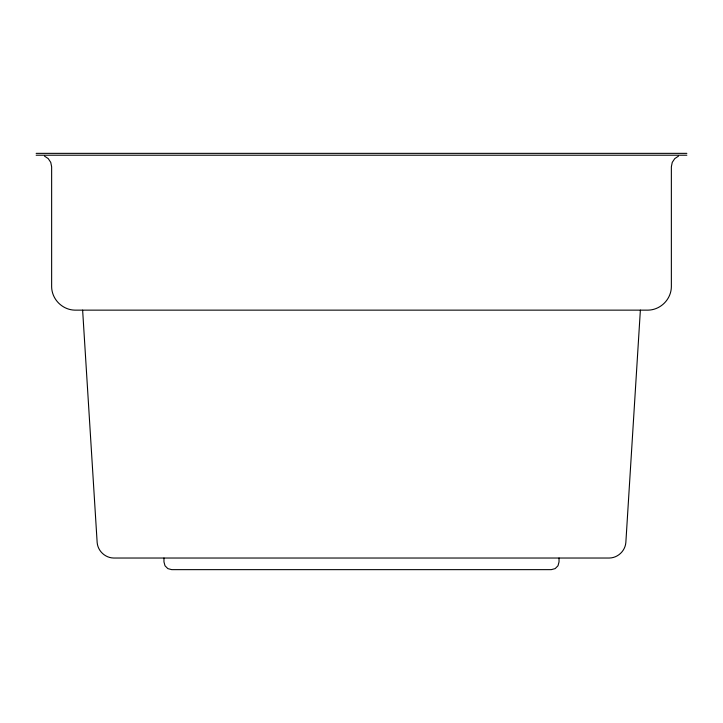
<?xml version="1.0" encoding="UTF-8"?>
<svg xmlns="http://www.w3.org/2000/svg" width="723" height="723" viewBox="0 0 723 723"><rect width="100%" height="100%" fill="white"/><g stroke="black" fill="none" stroke-linecap="round" stroke-linejoin="round"><path stroke-width="1.08" d="M640.37 310.14L625.847 542.53C625.151 551.007 617.858 557.858 609.353 558.029L113.647 558.029C105.142 557.858 97.849 551.007 97.153 542.53L82.63 310.14M678.526 156.096L674.758 158.617L672.245 162.386L671.36 166.832L671.36 286.904C671.107 299.385 660.596 309.896 648.115 310.14L74.885 310.14C62.404 309.896 51.893 299.385 51.64 286.904L51.64 166.832L50.755 162.386L48.242 158.617L44.474 156.096M36.15 153.357L686.85 153.357M36.15 155.21L686.85 155.21M559.033 558.029L559.033 561.898L557.993 565.775L555.165 568.612L551.288 569.643L171.713 569.643L167.835 568.612L165.007 565.775L163.967 561.898L163.967 558.029"/></g></svg>
